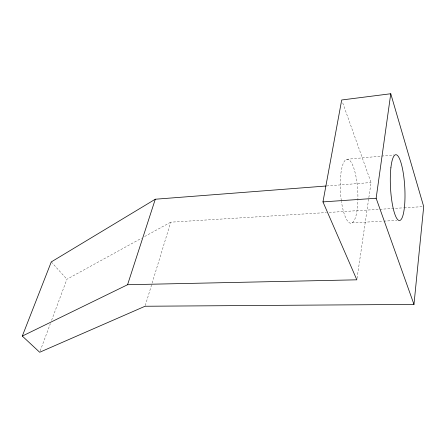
<?xml version="1.0" encoding="UTF-8"?>
<svg xmlns="http://www.w3.org/2000/svg" width="446" height="446" viewBox="0 0 446 446"><rect width="100%" height="100%" fill="white"/><g stroke="black" fill="none" stroke-linecap="round" stroke-linejoin="round"><path stroke-width="0.33" stroke-dasharray="2.23 1.67" d="M357.045 278.449L368.753 198.292M368.853 197.606L371.055 182.531L342.389 101.95M145.257 305.588L151.93 283.74M152.131 283.082L170.74 222.175L326.405 212.58M40.173 350.952L50.387 323.579M51.602 320.317L66.922 279.252L141.599 238.197M144.632 236.525L170.74 222.175M346.693 159.3L381.001 156.145M381.687 156.078L394.035 154.94M326.65 185.965L371.055 182.531M329.187 212.407L379.223 209.325M379.92 209.285L403.546 207.825M404.243 207.786L422.312 206.671M352.05 222.872L383.125 221.171M383.816 221.132L396.934 220.413M51.268 261.925L66.922 279.252M341.318 200.639A32.04 8.652 86.6 0 1 349.212 159.975A32.04 8.652 86.6 0 1 356.7 212.625A32.04 8.652 86.6 0 1 341.407 201.274"/><path stroke-width="0.67" d="M413.977 304.406L423.7 206.587L390.763 93.744L341.692 99.988L322.965 201.893L356.85 279.82L127.567 284.726L22.3 336.078L39.683 352.256L145.056 306.251L413.977 304.406L376.14 198.269L390.763 93.744M127.567 284.726L155.286 199.228L325.959 186.021M22.3 336.078L51.268 261.925L155.286 199.228M322.965 201.893L376.14 198.269M390.886 167.813A32.948 7.13 86.8 0 0 398.529 220.291A32.948 7.13 86.8 0 0 403.541 174.821A32.948 7.13 86.8 0 0 390.886 167.813"/></g></svg>
